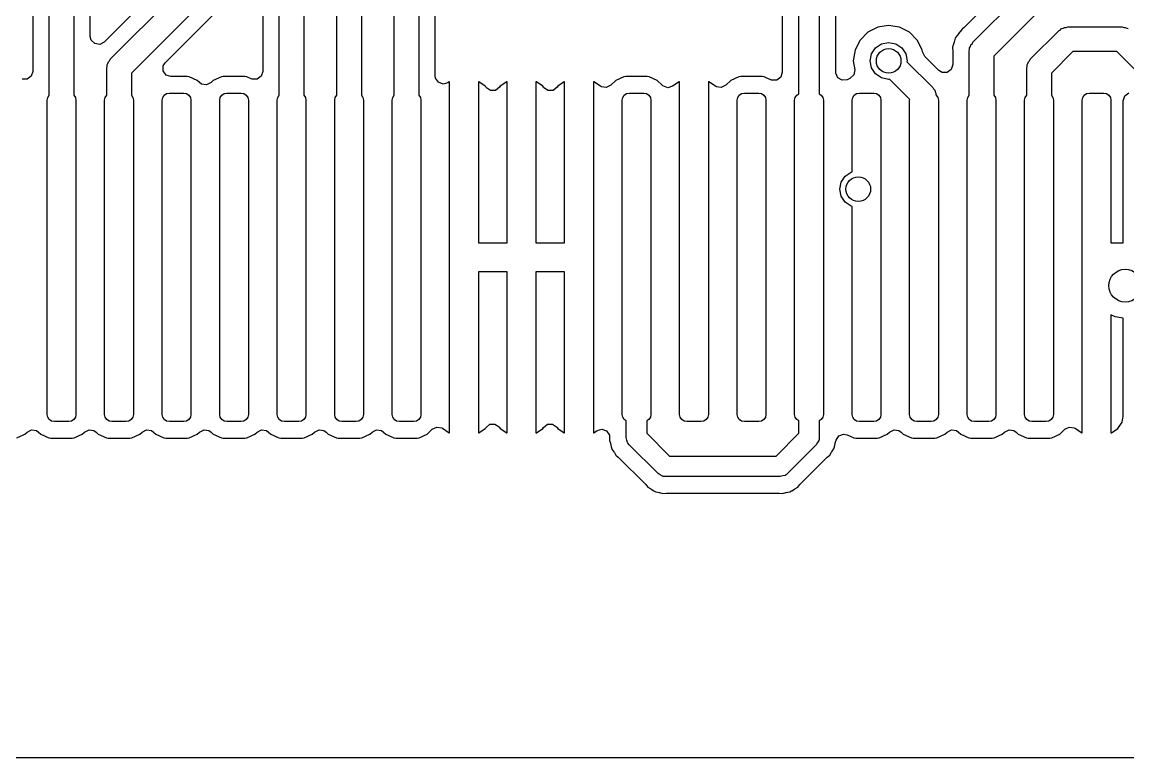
# Model space of a CAD drawing. Extents: x 0 to 2.79, y -2.39 to 0.
# Drawn here: x 1.295 to 1.825, y -2.391 to -2.038 of the extents above; entities that cross this region are included whole.
import ezdxf

# ---------------------------------------------------------------- set-up
doc = ezdxf.new("R2010")
doc.units = 0
doc.header["$MEASUREMENT"] = 0
doc.layers.add('BLACK', color=7, linetype='CONTINUOUS')

msp = doc.modelspace()

# ---------------------------------------------------------------- linework, layer by layer
at = {"layer": 'BLACK', "linetype": 'CONTINUOUS'}
for p, q in [((1.41022, -1.98524), (1.41022, -2.06187)), ((1.41811, -2.07329), (1.41811, -1.98491)), ((1.42992, -1.98736), (1.42992, -2.07329)), ((1.44567, -2.07329), (1.44567, -1.98937)), ((1.45748, -1.99182), (1.45748, -2.07329)), ((1.29998, -1.99363), (1.29998, -2.06187)), ((1.30787, -2.07329), (1.30787, -1.99331)), ((1.31969, -1.99575), (1.31968, -2.07329)), ((1.32758, -2.04507), (1.32758, -2.00064)), ((1.47323, -2.07329), (1.47323, -2.00118)), ((1.48504, -2.00363), (1.48504, -2.07329)), ((1.49293, -2.06404), (1.49293, -2.00851)), ((1.66713, -2.07261), (1.66713, -2.00709)), ((1.67697, -2.00521), (1.67697, -2.07261)), ((1.68486, -2.0623), (1.68486, -2.00585)), ((1.37167, -2.01039), (1.33423, -2.04783)), ((1.33716, -2.05606), (1.38071, -2.01251)), ((1.65923, -2.01039), (1.65923, -2.0623)), ((1.39079, -2.01914), (1.34724, -2.06268)), ((1.77005, -2.01724), (1.74626, -2.04103)), ((1.75055, -2.04791), (1.77586, -2.0226)), ((1.36339, -2.0577), (1.39507, -2.02602)), ((1.78248, -2.03268), (1.76063, -2.05453)), ((1.71021, -2.03988), (1.70497, -2.04071)), ((1.71545, -2.04071), (1.71021, -2.03988)), ((1.328, -2.04684), (1.32758, -2.04507)), ((1.70024, -2.04312), (1.69649, -2.04688)), ((1.70497, -2.04071), (1.70024, -2.04312)), ((1.70497, -2.04071), (1.70497, -2.04071)), ((1.72018, -2.04312), (1.71545, -2.04071)), ((1.71545, -2.04071), (1.71545, -2.04071)), ((1.72393, -2.04688), (1.72018, -2.04312)), ((1.72018, -2.04312), (1.72018, -2.04312)), ((1.74228, -2.04568), (1.74216, -2.04594)), ((1.74242, -2.04542), (1.74228, -2.04568)), ((1.74363, -2.04386), (1.74242, -2.04542)), ((1.74368, -2.0438), (1.74363, -2.04386)), ((1.74416, -2.04313), (1.74368, -2.0438)), ((1.74428, -2.04302), (1.74416, -2.04313)), ((1.74444, -2.04283), (1.74428, -2.04302)), ((1.74525, -2.04179), (1.74444, -2.04283)), ((1.74564, -2.04153), (1.74525, -2.04179)), ((1.74525, -2.04179), (1.74525, -2.04179)), ((1.74626, -2.04103), (1.74564, -2.04153)), ((1.77811, -2.05606), (1.79189, -2.04228)), ((1.79189, -2.04228), (1.79256, -2.04189)), ((1.79256, -2.04189), (1.79311, -2.04134)), ((1.79311, -2.04134), (1.79386, -2.04114)), ((1.79386, -2.04114), (1.79453, -2.04075)), ((1.79453, -2.04075), (1.79531, -2.04075)), ((1.79531, -2.04075), (1.79606, -2.04055)), ((1.79606, -2.04055), (1.8221, -2.04055)), ((1.8221, -2.04055), (1.82285, -2.04075)), ((1.82285, -2.04075), (1.82363, -2.04075)), ((1.82363, -2.04075), (1.8243, -2.04114)), ((1.8243, -2.04114), (1.82505, -2.04134)), ((1.32971, -2.04854), (1.328, -2.04684)), ((1.33209, -2.04892), (1.32971, -2.04854)), ((1.33423, -2.04783), (1.33209, -2.04892)), ((1.69649, -2.04688), (1.69408, -2.0516)), ((1.70203, -2.05346), (1.70395, -2.05058)), ((1.70395, -2.05058), (1.70682, -2.04866)), ((1.70682, -2.04866), (1.71021, -2.04799)), ((1.71021, -2.04799), (1.7136, -2.04866)), ((1.7136, -2.04866), (1.71647, -2.05058)), ((1.71647, -2.05058), (1.71839, -2.05346)), ((1.72634, -2.0516), (1.72393, -2.04688)), ((1.72393, -2.04688), (1.72393, -2.04688)), ((1.74088, -2.05006), (1.74084, -2.05035)), ((1.74084, -2.05035), (1.74092, -2.05233)), ((1.74093, -2.04978), (1.74088, -2.05006)), ((1.74157, -2.04791), (1.74093, -2.04978)), ((1.74159, -2.04783), (1.74157, -2.04791)), ((1.74216, -2.04594), (1.74159, -2.04783)), ((1.74902, -2.05055), (1.74941, -2.04988)), ((1.74902, -2.05133), (1.74902, -2.05055)), ((1.74941, -2.04988), (1.74961, -2.04913)), ((1.74961, -2.04913), (1.75016, -2.04858)), ((1.75016, -2.04858), (1.75055, -2.04791)), ((1.33677, -2.05673), (1.33716, -2.05606)), ((1.69408, -2.0516), (1.69325, -2.05685)), ((1.69408, -2.0516), (1.69408, -2.0516)), ((1.70135, -2.05685), (1.70203, -2.05346)), ((1.71839, -2.05346), (1.71907, -2.05685)), ((1.72649, -2.05256), (1.72634, -2.0516)), ((1.72634, -2.0516), (1.72634, -2.0516)), ((1.72634, -2.0516), (1.72634, -2.0516)), ((1.72759, -2.05471), (1.72649, -2.05256)), ((1.73427, -2.06139), (1.72759, -2.05471)), ((1.74092, -2.05233), (1.74093, -2.05241)), ((1.74093, -2.05241), (1.74093, -2.05864)), ((1.74882, -2.05208), (1.74902, -2.05133)), ((1.74882, -2.07329), (1.74882, -2.05208)), ((1.76063, -2.05453), (1.76063, -2.07329)), ((1.77772, -2.05673), (1.77811, -2.05606)), ((1.79851, -2.05236), (1.78819, -2.06268)), ((1.81965, -2.05236), (1.79851, -2.05236)), ((1.93605, -2.16876), (1.81965, -2.05236)), ((1.33543, -2.06024), (1.33563, -2.05949)), ((1.33543, -2.07329), (1.33543, -2.06024)), ((1.33563, -2.05871), (1.33602, -2.05803)), ((1.33563, -2.05949), (1.33563, -2.05871)), ((1.33602, -2.05803), (1.33622, -2.05728)), ((1.33622, -2.05728), (1.33677, -2.05673)), ((1.36244, -2.05925), (1.36339, -2.0577)), ((1.36244, -2.06166), (1.36244, -2.05925)), ((1.69325, -2.05685), (1.69325, -2.05685)), ((1.69325, -2.05685), (1.69392, -2.06111)), ((1.69392, -2.06111), (1.69355, -2.06349)), ((1.70203, -2.06024), (1.70135, -2.05685)), ((1.70395, -2.06311), (1.70203, -2.06024)), ((1.71907, -2.05685), (1.71898, -2.05727)), ((1.71898, -2.05727), (1.73134, -2.06963)), ((1.73582, -2.06234), (1.73427, -2.06139)), ((1.74018, -2.06093), (1.73823, -2.06234)), ((1.74093, -2.05864), (1.74018, -2.06093)), ((1.77638, -2.06024), (1.77658, -2.05949)), ((1.77638, -2.07329), (1.77638, -2.06024)), ((1.77658, -2.05871), (1.77697, -2.05803)), ((1.77658, -2.05949), (1.77658, -2.05871)), ((1.77697, -2.05803), (1.77717, -2.05728)), ((1.77717, -2.05728), (1.77772, -2.05673)), ((1.29729, -2.06557), (1.29488, -2.06557)), ((1.29924, -2.06416), (1.29729, -2.06557)), ((1.29998, -2.06187), (1.29924, -2.06416)), ((1.34724, -2.06268), (1.34724, -2.07329)), ((1.36386, -2.06361), (1.36244, -2.06166)), ((1.36615, -2.06435), (1.36386, -2.06361)), ((1.37404, -2.06435), (1.36615, -2.06435)), ((1.37498, -2.06446), (1.37404, -2.06435)), ((1.37886, -2.06617), (1.37498, -2.06446)), ((1.37498, -2.06446), (1.37498, -2.06446)), ((1.37498, -2.06446), (1.37498, -2.06446)), ((1.37992, -2.06723), (1.37886, -2.06617)), ((1.38649, -2.06617), (1.38543, -2.06723)), ((1.39037, -2.06446), (1.38649, -2.06617)), ((1.38649, -2.06617), (1.38649, -2.06617)), ((1.38649, -2.06617), (1.38649, -2.06617)), ((1.39132, -2.06435), (1.39037, -2.06446)), ((1.40159, -2.06435), (1.39132, -2.06435)), ((1.39132, -2.06435), (1.39132, -2.06435)), ((1.40254, -2.06446), (1.40159, -2.06435)), ((1.40474, -2.06543), (1.40254, -2.06446)), ((1.40254, -2.06446), (1.40254, -2.06446)), ((1.40511, -2.06557), (1.40474, -2.06543)), ((1.40752, -2.06557), (1.40511, -2.06557)), ((1.40947, -2.06416), (1.40752, -2.06557)), ((1.41022, -2.06187), (1.40947, -2.06416)), ((1.49308, -2.0651), (1.49293, -2.06404)), ((1.49442, -2.0671), (1.49308, -2.0651)), ((1.4996, -2.06688), (1.499, -2.06728)), ((1.4998, -2.06684), (1.4996, -2.06688)), ((1.4996, -2.06688), (1.4996, -2.06688)), ((1.4998, -2.14409), (1.4998, -2.06684)), ((1.51379, -2.06688), (1.51358, -2.06684)), ((1.51358, -2.06684), (1.51358, -2.07569)), ((1.51688, -2.06895), (1.51379, -2.06688)), ((1.51379, -2.06688), (1.51379, -2.06688)), ((1.52716, -2.06688), (1.52407, -2.06895)), ((1.52736, -2.06684), (1.52716, -2.06688)), ((1.52716, -2.06688), (1.52716, -2.06688)), ((1.52736, -2.14409), (1.52736, -2.06684)), ((1.54135, -2.06688), (1.54114, -2.06684)), ((1.54114, -2.06684), (1.54114, -2.07569)), ((1.54444, -2.06895), (1.54135, -2.06688)), ((1.54135, -2.06688), (1.54135, -2.06688)), ((1.55472, -2.06688), (1.55163, -2.06895)), ((1.55492, -2.06684), (1.55472, -2.06688)), ((1.55472, -2.06688), (1.55472, -2.06688)), ((1.55492, -2.14409), (1.55492, -2.06684)), ((1.5689, -2.06688), (1.5687, -2.06684)), ((1.5687, -2.06684), (1.5687, -2.23513)), ((1.57212, -2.06903), (1.5689, -2.06688)), ((1.5689, -2.06688), (1.5689, -2.06688)), ((1.57941, -2.06617), (1.57704, -2.06854)), ((1.58328, -2.06446), (1.57941, -2.06617)), ((1.58423, -2.06435), (1.58328, -2.06446)), ((1.59451, -2.06435), (1.58423, -2.06435)), ((1.58423, -2.06435), (1.58423, -2.06435)), ((1.59546, -2.06446), (1.59451, -2.06435)), ((1.59933, -2.06617), (1.59546, -2.06446)), ((1.59546, -2.06446), (1.59546, -2.06446)), ((1.59546, -2.06446), (1.59546, -2.06446)), ((1.6017, -2.06854), (1.59933, -2.06617)), ((1.60984, -2.06688), (1.60662, -2.06903)), ((1.61004, -2.06684), (1.60984, -2.06688)), ((1.60984, -2.06688), (1.60984, -2.06688)), ((1.61004, -2.07569), (1.61004, -2.06684)), ((1.62402, -2.06688), (1.62382, -2.06684)), ((1.62382, -2.06684), (1.62382, -2.07569)), ((1.62723, -2.06903), (1.62402, -2.06688)), ((1.62402, -2.06688), (1.62402, -2.06688)), ((1.63452, -2.06617), (1.63216, -2.06854)), ((1.6384, -2.06446), (1.63452, -2.06617)), ((1.63935, -2.06435), (1.6384, -2.06446)), ((1.64963, -2.06435), (1.63935, -2.06435)), ((1.63935, -2.06435), (1.63935, -2.06435)), ((1.65057, -2.06446), (1.64963, -2.06435)), ((1.65157, -2.0649), (1.65057, -2.06446)), ((1.65057, -2.06446), (1.65057, -2.06446)), ((1.65057, -2.06446), (1.65057, -2.06446)), ((1.65376, -2.06587), (1.65157, -2.0649)), ((1.65413, -2.06601), (1.65376, -2.06587)), ((1.65654, -2.06601), (1.65413, -2.06601)), ((1.65849, -2.06459), (1.65654, -2.06601)), ((1.65923, -2.0623), (1.65849, -2.06459)), ((1.68488, -2.0627), (1.68486, -2.0623)), ((1.68586, -2.0649), (1.68488, -2.0627)), ((1.68794, -2.06611), (1.68586, -2.0649)), ((1.69033, -2.06587), (1.68794, -2.06611)), ((1.69165, -2.06529), (1.69033, -2.06587)), ((1.69184, -2.06519), (1.69165, -2.06529)), ((1.69355, -2.06349), (1.69184, -2.06519)), ((1.70682, -2.06503), (1.70395, -2.06311)), ((1.71021, -2.0657), (1.70682, -2.06503)), ((1.71063, -2.06562), (1.71021, -2.0657)), ((1.72035, -2.07533), (1.71063, -2.06562)), ((1.73823, -2.06234), (1.73582, -2.06234)), ((1.78819, -2.06268), (1.78819, -2.07329)), ((1.36413, -2.07251), (1.36545, -2.07224)), ((1.36545, -2.07224), (1.37234, -2.07224)), ((1.37234, -2.07224), (1.37366, -2.07251)), ((1.38091, -2.06795), (1.37992, -2.06723)), ((1.38329, -2.06833), (1.38091, -2.06795)), ((1.38543, -2.06723), (1.38329, -2.06833)), ((1.39169, -2.07251), (1.39301, -2.07224)), ((1.39301, -2.07224), (1.3999, -2.07224)), ((1.3999, -2.07224), (1.40122, -2.07251)), ((1.49668, -2.06794), (1.49442, -2.0671)), ((1.499, -2.06728), (1.49668, -2.06794)), ((1.51723, -2.06948), (1.51688, -2.06895)), ((1.51688, -2.06895), (1.51688, -2.06895)), ((1.51741, -2.06972), (1.51723, -2.06948)), ((1.51941, -2.07106), (1.51741, -2.06972)), ((1.52182, -2.07097), (1.51941, -2.07106)), ((1.52371, -2.06948), (1.52182, -2.07097)), ((1.52407, -2.06895), (1.52371, -2.06948)), ((1.52407, -2.06895), (1.52407, -2.06895)), ((1.54479, -2.06948), (1.54444, -2.06895)), ((1.54444, -2.06895), (1.54444, -2.06895)), ((1.54497, -2.06972), (1.54479, -2.06948)), ((1.54697, -2.07106), (1.54497, -2.06972)), ((1.54938, -2.07097), (1.54697, -2.07106)), ((1.55127, -2.06948), (1.54938, -2.07097)), ((1.55162, -2.06895), (1.55127, -2.06948)), ((1.55163, -2.06895), (1.55162, -2.06895)), ((1.57251, -2.06926), (1.57212, -2.06903)), ((1.57489, -2.06964), (1.57251, -2.06926)), ((1.57704, -2.06854), (1.57489, -2.06964)), ((1.58461, -2.07251), (1.58593, -2.07224)), ((1.58593, -2.07224), (1.59281, -2.07224)), ((1.59281, -2.07224), (1.59413, -2.07251)), ((1.60205, -2.06885), (1.6017, -2.06854)), ((1.60431, -2.06968), (1.60205, -2.06885)), ((1.60662, -2.06903), (1.60431, -2.06968)), ((1.62763, -2.06926), (1.62723, -2.06903)), ((1.63001, -2.06964), (1.62763, -2.06926)), ((1.63216, -2.06854), (1.63001, -2.06964)), ((1.63972, -2.07251), (1.64104, -2.07224)), ((1.64104, -2.07224), (1.64793, -2.07224)), ((1.64793, -2.07224), (1.64925, -2.07251)), ((1.69484, -2.07251), (1.69616, -2.07224)), ((1.69616, -2.07224), (1.70305, -2.07224)), ((1.70305, -2.07224), (1.70437, -2.07251)), ((1.73134, -2.06963), (1.73173, -2.0703)), ((1.73173, -2.0703), (1.73228, -2.07085)), ((1.73228, -2.07085), (1.73248, -2.0716)), ((1.73248, -2.0716), (1.73287, -2.07227)), ((1.80508, -2.07251), (1.8064, -2.07224)), ((1.8064, -2.07224), (1.81329, -2.07224)), ((1.81329, -2.07224), (1.81461, -2.07251)), ((1.82338, -2.07363), (1.82533, -2.07221)), ((1.30689, -2.07569), (1.30715, -2.07437)), ((1.30689, -2.22628), (1.30689, -2.07569)), ((1.30715, -2.07437), (1.30787, -2.07329)), ((1.31968, -2.07329), (1.32041, -2.07437)), ((1.32041, -2.07437), (1.32067, -2.07569)), ((1.32067, -2.07569), (1.32067, -2.22628)), ((1.33445, -2.07569), (1.33471, -2.07437)), ((1.33445, -2.22628), (1.33445, -2.07569)), ((1.33471, -2.07437), (1.33543, -2.07329)), ((1.34724, -2.07329), (1.34797, -2.07437)), ((1.34797, -2.07437), (1.34823, -2.07569)), ((1.34823, -2.07569), (1.34823, -2.22628)), ((1.36201, -2.07569), (1.36227, -2.07437)), ((1.36201, -2.22628), (1.36201, -2.07569)), ((1.36227, -2.07437), (1.36302, -2.07325)), ((1.36302, -2.07325), (1.36413, -2.07251)), ((1.37366, -2.07251), (1.37478, -2.07325)), ((1.37478, -2.07325), (1.37553, -2.07437)), ((1.37553, -2.07437), (1.37579, -2.07569)), ((1.37579, -2.07569), (1.37579, -2.22628)), ((1.38957, -2.07569), (1.38983, -2.07437)), ((1.38957, -2.22628), (1.38957, -2.07569)), ((1.38983, -2.07437), (1.39058, -2.07325)), ((1.39058, -2.07325), (1.39169, -2.07251)), ((1.40122, -2.07251), (1.40234, -2.07325)), ((1.40234, -2.07325), (1.40308, -2.07437)), ((1.40308, -2.07437), (1.40335, -2.07569)), ((1.40335, -2.07569), (1.40335, -2.22628)), ((1.41713, -2.07569), (1.41739, -2.07437)), ((1.41713, -2.22628), (1.41713, -2.07569)), ((1.41739, -2.07437), (1.41811, -2.07329)), ((1.42992, -2.07329), (1.43064, -2.07437)), ((1.43064, -2.07437), (1.43091, -2.07569)), ((1.43091, -2.07569), (1.43091, -2.22628)), ((1.44469, -2.07569), (1.44495, -2.07437)), ((1.44469, -2.22628), (1.44469, -2.07569)), ((1.44495, -2.07437), (1.44567, -2.07329)), ((1.45748, -2.07329), (1.4582, -2.07437)), ((1.4582, -2.07437), (1.45846, -2.07569)), ((1.45846, -2.07569), (1.45846, -2.22628)), ((1.47224, -2.07569), (1.47251, -2.07437)), ((1.47224, -2.22628), (1.47224, -2.07569)), ((1.47251, -2.07437), (1.47323, -2.07329)), ((1.48504, -2.07329), (1.48576, -2.07437)), ((1.48576, -2.07437), (1.48602, -2.07569)), ((1.48602, -2.07569), (1.48602, -2.22628)), ((1.51358, -2.07569), (1.51358, -2.07569)), ((1.51358, -2.07569), (1.51358, -2.14409)), ((1.54114, -2.07569), (1.54114, -2.07569)), ((1.54114, -2.07569), (1.54114, -2.14409)), ((1.58248, -2.07569), (1.58274, -2.07437)), ((1.58248, -2.22628), (1.58248, -2.07569)), ((1.58274, -2.07437), (1.58349, -2.07325)), ((1.58349, -2.07325), (1.58461, -2.07251)), ((1.59413, -2.07251), (1.59525, -2.07325)), ((1.59525, -2.07325), (1.596, -2.07437)), ((1.596, -2.07437), (1.59626, -2.07569)), ((1.59626, -2.07569), (1.59626, -2.22628)), ((1.61004, -2.22628), (1.61004, -2.07569)), ((1.62382, -2.07569), (1.62382, -2.22628)), ((1.6376, -2.07569), (1.63786, -2.07437)), ((1.6376, -2.22628), (1.6376, -2.07569)), ((1.63786, -2.07437), (1.63861, -2.07325)), ((1.63861, -2.07325), (1.63972, -2.07251)), ((1.64925, -2.07251), (1.65037, -2.07325)), ((1.65037, -2.07325), (1.65112, -2.07437)), ((1.65112, -2.07437), (1.65138, -2.07569)), ((1.65138, -2.07569), (1.65138, -2.22628)), ((1.66516, -2.07569), (1.66542, -2.07437)), ((1.66516, -2.22628), (1.66516, -2.07569)), ((1.66542, -2.07437), (1.66617, -2.07325)), ((1.66617, -2.07325), (1.66713, -2.07261)), ((1.67697, -2.07261), (1.67793, -2.07325)), ((1.67793, -2.07325), (1.67867, -2.07437)), ((1.67867, -2.07437), (1.67894, -2.07569)), ((1.67894, -2.07569), (1.67894, -2.22628)), ((1.69272, -2.07569), (1.69298, -2.07437)), ((1.69272, -2.11004), (1.69272, -2.07569)), ((1.69298, -2.07437), (1.69373, -2.07325)), ((1.69373, -2.07325), (1.69484, -2.07251)), ((1.70437, -2.07251), (1.70549, -2.07325)), ((1.70549, -2.07325), (1.70623, -2.07437)), ((1.70623, -2.07437), (1.7065, -2.07569)), ((1.7065, -2.07569), (1.7065, -2.22628)), ((1.72028, -2.07569), (1.72035, -2.07533)), ((1.72028, -2.22628), (1.72028, -2.07569)), ((1.73287, -2.07227), (1.73287, -2.07305)), ((1.73287, -2.07305), (1.7329, -2.07315)), ((1.7329, -2.07315), (1.73305, -2.07325)), ((1.73305, -2.07325), (1.73379, -2.07437)), ((1.73379, -2.07437), (1.73406, -2.07569)), ((1.73406, -2.07569), (1.73406, -2.22628)), ((1.74783, -2.07569), (1.7481, -2.07437)), ((1.74783, -2.22628), (1.74783, -2.07569)), ((1.7481, -2.07437), (1.74882, -2.07329)), ((1.76063, -2.07329), (1.76135, -2.07437)), ((1.76135, -2.07437), (1.76161, -2.07569)), ((1.76161, -2.07569), (1.76161, -2.22628)), ((1.77539, -2.07569), (1.77566, -2.07437)), ((1.77539, -2.22628), (1.77539, -2.07569)), ((1.77566, -2.07437), (1.77638, -2.07329)), ((1.78819, -2.07329), (1.78891, -2.07437)), ((1.78891, -2.07437), (1.78917, -2.07569)), ((1.78917, -2.07569), (1.78917, -2.22628)), ((1.80295, -2.07569), (1.80322, -2.07437)), ((1.80295, -2.14799), (1.80295, -2.07569)), ((1.80322, -2.07437), (1.80396, -2.07325)), ((1.80396, -2.07325), (1.80508, -2.07251)), ((1.81461, -2.07251), (1.81572, -2.07325)), ((1.81572, -2.07325), (1.81647, -2.07437)), ((1.81647, -2.07437), (1.81673, -2.07569)), ((1.81673, -2.07569), (1.81673, -2.14409)), ((1.82264, -2.07592), (1.82338, -2.07363)), ((1.82264, -2.14409), (1.82264, -2.07592)), ((1.68747, -2.11492), (1.68939, -2.11205)), ((1.68939, -2.11205), (1.69226, -2.11013)), ((1.69226, -2.11013), (1.69272, -2.11004)), ((1.68679, -2.11831), (1.68747, -2.11492)), ((1.68747, -2.1217), (1.68679, -2.11831)), ((1.68939, -2.12458), (1.68747, -2.1217)), ((1.69226, -2.1265), (1.68939, -2.12458)), ((1.69272, -2.12659), (1.69226, -2.1265)), ((1.69272, -2.22628), (1.69272, -2.12659)), ((1.4998, -2.23513), (1.4998, -2.14409)), ((1.51358, -2.14409), (1.51358, -2.14409)), ((1.51358, -2.14409), (1.52736, -2.14409)), ((1.52736, -2.14409), (1.52736, -2.14409)), ((1.54114, -2.14409), (1.54114, -2.14409)), ((1.54114, -2.14409), (1.55492, -2.14409)), ((1.81673, -2.14409), (1.82264, -2.14409)), ((1.82264, -2.14409), (1.82264, -2.14409)), ((1.80295, -2.23513), (1.80295, -2.14799)), ((1.51358, -2.15787), (1.51358, -2.22628)), ((1.52736, -2.15787), (1.51358, -2.15787)), ((1.51358, -2.15787), (1.51358, -2.15787)), ((1.52736, -2.23513), (1.52736, -2.15787)), ((1.52736, -2.15787), (1.52736, -2.15787)), ((1.55492, -2.15787), (1.54114, -2.15787)), ((1.54114, -2.15787), (1.54114, -2.15787)), ((1.54114, -2.15787), (1.54114, -2.23513)), ((1.55492, -2.23513), (1.55492, -2.15787)), ((1.81876, -2.17954), (1.81673, -2.17851)), ((1.81673, -2.17851), (1.81673, -2.23513)), ((1.82264, -2.18016), (1.81876, -2.17954)), ((1.82264, -2.19606), (1.82264, -2.18016)), ((1.82264, -2.2272), (1.82264, -2.19606)), ((1.30715, -2.2276), (1.30689, -2.22628)), ((1.3079, -2.22872), (1.30715, -2.2276)), ((1.30902, -2.22946), (1.3079, -2.22872)), ((1.31033, -2.22972), (1.30902, -2.22946)), ((1.31722, -2.22972), (1.31033, -2.22972)), ((1.31854, -2.22946), (1.31722, -2.22972)), ((1.31966, -2.22872), (1.31854, -2.22946)), ((1.32041, -2.2276), (1.31966, -2.22872)), ((1.32067, -2.22628), (1.32041, -2.2276)), ((1.33471, -2.2276), (1.33445, -2.22628)), ((1.33546, -2.22872), (1.33471, -2.2276)), ((1.33658, -2.22946), (1.33546, -2.22872)), ((1.33789, -2.22972), (1.33658, -2.22946)), ((1.34478, -2.22972), (1.33789, -2.22972)), ((1.3461, -2.22946), (1.34478, -2.22972)), ((1.34722, -2.22872), (1.3461, -2.22946)), ((1.34797, -2.2276), (1.34722, -2.22872)), ((1.34823, -2.22628), (1.34797, -2.2276)), ((1.36227, -2.2276), (1.36201, -2.22628)), ((1.36302, -2.22872), (1.36227, -2.2276)), ((1.36413, -2.22946), (1.36302, -2.22872)), ((1.36545, -2.22972), (1.36413, -2.22946)), ((1.37234, -2.22972), (1.36545, -2.22972)), ((1.37366, -2.22946), (1.37234, -2.22972)), ((1.37478, -2.22872), (1.37366, -2.22946)), ((1.37553, -2.2276), (1.37478, -2.22872)), ((1.37579, -2.22628), (1.37553, -2.2276)), ((1.38983, -2.2276), (1.38957, -2.22628)), ((1.39058, -2.22872), (1.38983, -2.2276)), ((1.39169, -2.22946), (1.39058, -2.22872)), ((1.39301, -2.22972), (1.39169, -2.22946)), ((1.3999, -2.22972), (1.39301, -2.22972)), ((1.40122, -2.22946), (1.3999, -2.22972)), ((1.40234, -2.22872), (1.40122, -2.22946)), ((1.40308, -2.2276), (1.40234, -2.22872)), ((1.40335, -2.22628), (1.40308, -2.2276)), ((1.41739, -2.2276), (1.41713, -2.22628)), ((1.41813, -2.22872), (1.41739, -2.2276)), ((1.41925, -2.22946), (1.41813, -2.22872)), ((1.42057, -2.22972), (1.41925, -2.22946)), ((1.42746, -2.22972), (1.42057, -2.22972)), ((1.42878, -2.22946), (1.42746, -2.22972)), ((1.4299, -2.22872), (1.42878, -2.22946)), ((1.43064, -2.2276), (1.4299, -2.22872)), ((1.43091, -2.22628), (1.43064, -2.2276)), ((1.44495, -2.2276), (1.44469, -2.22628)), ((1.44569, -2.22872), (1.44495, -2.2276)), ((1.44681, -2.22946), (1.44569, -2.22872)), ((1.44813, -2.22972), (1.44681, -2.22946)), ((1.45502, -2.22972), (1.44813, -2.22972)), ((1.45634, -2.22946), (1.45502, -2.22972)), ((1.45746, -2.22872), (1.45634, -2.22946)), ((1.4582, -2.2276), (1.45746, -2.22872)), ((1.45846, -2.22628), (1.4582, -2.2276)), ((1.47251, -2.2276), (1.47224, -2.22628)), ((1.47325, -2.22872), (1.47251, -2.2276)), ((1.47437, -2.22946), (1.47325, -2.22872)), ((1.47569, -2.22972), (1.47437, -2.22946)), ((1.48258, -2.22972), (1.47569, -2.22972)), ((1.4839, -2.22946), (1.48258, -2.22972)), ((1.48501, -2.22872), (1.4839, -2.22946)), ((1.48576, -2.2276), (1.48501, -2.22872)), ((1.48602, -2.22628), (1.48576, -2.2276)), ((1.51358, -2.22628), (1.51358, -2.22628)), ((1.51358, -2.22628), (1.51358, -2.23513)), ((1.51723, -2.23249), (1.51912, -2.231)), ((1.51912, -2.231), (1.52153, -2.23091)), ((1.52153, -2.23091), (1.52353, -2.23225)), ((1.54479, -2.23249), (1.54668, -2.231)), ((1.54668, -2.231), (1.54909, -2.23091)), ((1.54909, -2.23091), (1.55109, -2.23225)), ((1.58274, -2.2276), (1.58248, -2.22628)), ((1.58349, -2.22872), (1.58274, -2.2276)), ((1.58445, -2.22936), (1.58349, -2.22872)), ((1.58445, -2.2374), (1.58445, -2.22936)), ((1.59525, -2.22872), (1.59429, -2.22936)), ((1.59429, -2.22936), (1.59429, -2.23536)), ((1.596, -2.2276), (1.59525, -2.22872)), ((1.59626, -2.22628), (1.596, -2.2276)), ((1.6103, -2.2276), (1.61004, -2.22628)), ((1.61105, -2.22872), (1.6103, -2.2276)), ((1.61217, -2.22946), (1.61105, -2.22872)), ((1.61348, -2.22972), (1.61217, -2.22946)), ((1.62037, -2.22972), (1.61348, -2.22972)), ((1.62169, -2.22946), (1.62037, -2.22972)), ((1.62281, -2.22872), (1.62169, -2.22946)), ((1.62356, -2.2276), (1.62281, -2.22872)), ((1.62382, -2.22628), (1.62356, -2.2276)), ((1.63786, -2.2276), (1.6376, -2.22628)), ((1.63861, -2.22872), (1.63786, -2.2276)), ((1.63972, -2.22946), (1.63861, -2.22872)), ((1.64104, -2.22972), (1.63972, -2.22946)), ((1.64793, -2.22972), (1.64104, -2.22972)), ((1.64925, -2.22946), (1.64793, -2.22972)), ((1.65037, -2.22872), (1.64925, -2.22946)), ((1.65112, -2.2276), (1.65037, -2.22872)), ((1.65138, -2.22628), (1.65112, -2.2276)), ((1.66542, -2.2276), (1.66516, -2.22628)), ((1.66617, -2.22872), (1.66542, -2.2276)), ((1.66713, -2.22936), (1.66617, -2.22872)), ((1.66713, -2.23536), (1.66713, -2.22936)), ((1.67793, -2.22872), (1.67697, -2.22936)), ((1.67697, -2.22936), (1.67697, -2.2374)), ((1.67867, -2.2276), (1.67793, -2.22872)), ((1.67894, -2.22628), (1.67867, -2.2276)), ((1.69298, -2.2276), (1.69272, -2.22628)), ((1.69373, -2.22872), (1.69298, -2.2276)), ((1.69484, -2.22946), (1.69373, -2.22872)), ((1.69616, -2.22972), (1.69484, -2.22946)), ((1.70305, -2.22972), (1.69616, -2.22972)), ((1.70437, -2.22946), (1.70305, -2.22972)), ((1.70549, -2.22872), (1.70437, -2.22946)), ((1.70623, -2.2276), (1.70549, -2.22872)), ((1.7065, -2.22628), (1.70623, -2.2276)), ((1.72054, -2.2276), (1.72028, -2.22628)), ((1.72128, -2.22872), (1.72054, -2.2276)), ((1.7224, -2.22946), (1.72128, -2.22872)), ((1.72372, -2.22972), (1.7224, -2.22946)), ((1.73061, -2.22972), (1.72372, -2.22972)), ((1.73193, -2.22946), (1.73061, -2.22972)), ((1.73305, -2.22872), (1.73193, -2.22946)), ((1.73379, -2.2276), (1.73305, -2.22872)), ((1.73406, -2.22628), (1.73379, -2.2276)), ((1.7481, -2.2276), (1.74783, -2.22628)), ((1.74884, -2.22872), (1.7481, -2.2276)), ((1.74996, -2.22946), (1.74884, -2.22872)), ((1.75128, -2.22972), (1.74996, -2.22946)), ((1.75817, -2.22972), (1.75128, -2.22972)), ((1.75949, -2.22946), (1.75817, -2.22972)), ((1.76061, -2.22872), (1.75949, -2.22946)), ((1.76135, -2.2276), (1.76061, -2.22872)), ((1.76161, -2.22628), (1.76135, -2.2276)), ((1.77566, -2.2276), (1.77539, -2.22628)), ((1.7764, -2.22872), (1.77566, -2.2276)), ((1.77752, -2.22946), (1.7764, -2.22872)), ((1.77884, -2.22972), (1.77752, -2.22946)), ((1.78573, -2.22972), (1.77884, -2.22972)), ((1.78705, -2.22946), (1.78573, -2.22972)), ((1.78816, -2.22872), (1.78705, -2.22946)), ((1.78891, -2.2276), (1.78816, -2.22872)), ((1.78917, -2.22628), (1.78891, -2.2276)), ((1.82003, -2.23302), (1.8221, -2.22993)), ((1.8221, -2.22993), (1.82264, -2.2272)), ((1.8221, -2.22993), (1.8221, -2.22993)), ((1.82264, -2.2272), (1.82264, -2.2272)), ((1.29231, -2.23751), (1.29618, -2.2358)), ((1.29618, -2.2358), (1.29724, -2.23474)), ((1.29724, -2.23474), (1.29939, -2.23364)), ((1.29939, -2.23364), (1.30177, -2.23402)), ((1.30177, -2.23402), (1.30276, -2.23474)), ((1.30276, -2.23474), (1.30382, -2.2358)), ((1.30382, -2.2358), (1.30769, -2.23751)), ((1.31987, -2.23751), (1.32374, -2.2358)), ((1.32374, -2.2358), (1.3248, -2.23474)), ((1.3248, -2.23474), (1.32695, -2.23364)), ((1.32695, -2.23364), (1.32933, -2.23402)), ((1.32933, -2.23402), (1.33031, -2.23474)), ((1.33031, -2.23474), (1.33137, -2.2358)), ((1.33137, -2.2358), (1.33525, -2.23751)), ((1.34742, -2.23751), (1.3513, -2.2358)), ((1.3513, -2.2358), (1.35236, -2.23474)), ((1.35236, -2.23474), (1.35451, -2.23364)), ((1.35451, -2.23364), (1.35689, -2.23402)), ((1.35689, -2.23402), (1.35787, -2.23474)), ((1.35787, -2.23474), (1.35893, -2.2358)), ((1.35893, -2.2358), (1.36281, -2.23751)), ((1.37498, -2.23751), (1.37886, -2.2358)), ((1.37886, -2.2358), (1.37992, -2.23474)), ((1.37992, -2.23474), (1.38207, -2.23364)), ((1.38207, -2.23364), (1.38445, -2.23402)), ((1.38445, -2.23402), (1.38543, -2.23474)), ((1.38543, -2.23474), (1.38649, -2.2358)), ((1.38649, -2.2358), (1.39037, -2.23751)), ((1.40254, -2.23751), (1.40642, -2.2358)), ((1.40642, -2.2358), (1.40748, -2.23474)), ((1.40748, -2.23474), (1.40963, -2.23364)), ((1.40963, -2.23364), (1.41201, -2.23402)), ((1.41201, -2.23402), (1.41299, -2.23474)), ((1.41299, -2.23474), (1.41405, -2.2358)), ((1.41405, -2.2358), (1.41793, -2.23751)), ((1.4301, -2.23751), (1.43398, -2.2358)), ((1.43398, -2.2358), (1.43504, -2.23474)), ((1.43504, -2.23474), (1.43719, -2.23364)), ((1.43719, -2.23364), (1.43956, -2.23402)), ((1.43956, -2.23402), (1.44055, -2.23474)), ((1.44055, -2.23474), (1.44161, -2.2358)), ((1.44161, -2.2358), (1.44549, -2.23751)), ((1.45766, -2.23751), (1.46154, -2.2358)), ((1.46154, -2.2358), (1.4626, -2.23474)), ((1.4626, -2.23474), (1.46474, -2.23364)), ((1.46474, -2.23364), (1.46712, -2.23402)), ((1.46712, -2.23402), (1.46811, -2.23474)), ((1.46811, -2.23474), (1.46917, -2.2358)), ((1.46917, -2.2358), (1.47305, -2.23751)), ((1.48522, -2.23751), (1.4891, -2.2358)), ((1.4891, -2.2358), (1.49147, -2.23343)), ((1.49147, -2.23343), (1.49361, -2.23233)), ((1.49361, -2.23233), (1.49599, -2.23271)), ((1.49599, -2.23271), (1.49639, -2.23294)), ((1.49639, -2.23294), (1.4996, -2.23509)), ((1.4996, -2.23509), (1.4998, -2.23513)), ((1.51358, -2.23513), (1.51379, -2.23509)), ((1.51379, -2.23509), (1.51688, -2.23302)), ((1.51379, -2.23509), (1.51379, -2.23509)), ((1.51688, -2.23302), (1.51723, -2.23249)), ((1.51688, -2.23302), (1.51688, -2.23302)), ((1.52353, -2.23225), (1.52371, -2.23249)), ((1.52371, -2.23249), (1.52407, -2.23302)), ((1.52407, -2.23302), (1.52407, -2.23302)), ((1.52407, -2.23302), (1.52716, -2.23509)), ((1.52716, -2.23509), (1.52736, -2.23513)), ((1.52736, -2.23513), (1.52736, -2.23513)), ((1.54114, -2.23513), (1.54135, -2.23509)), ((1.54135, -2.23509), (1.54444, -2.23302)), ((1.54135, -2.23509), (1.54135, -2.23509)), ((1.54444, -2.23302), (1.54479, -2.23249)), ((1.54444, -2.23302), (1.54444, -2.23302)), ((1.55109, -2.23225), (1.55127, -2.23249)), ((1.55127, -2.23249), (1.55162, -2.23302)), ((1.55162, -2.23302), (1.55162, -2.23302)), ((1.55162, -2.23302), (1.55472, -2.23509)), ((1.55472, -2.23509), (1.55492, -2.23513)), ((1.5687, -2.23513), (1.5689, -2.23509)), ((1.5689, -2.23509), (1.57044, -2.23406)), ((1.5689, -2.23509), (1.5689, -2.23509)), ((1.57044, -2.23406), (1.57276, -2.23341)), ((1.57276, -2.23341), (1.57502, -2.23424)), ((1.57502, -2.23424), (1.57635, -2.23625)), ((1.57635, -2.23625), (1.57648, -2.23764)), ((1.59429, -2.23536), (1.60519, -2.24626)), ((1.65623, -2.24626), (1.66713, -2.23536)), ((1.68629, -2.23663), (1.68854, -2.23577)), ((1.68854, -2.23577), (1.69032, -2.23609)), ((1.69032, -2.23609), (1.69352, -2.23751)), ((1.70569, -2.23751), (1.70957, -2.2358)), ((1.70957, -2.2358), (1.71063, -2.23474)), ((1.71063, -2.23474), (1.71278, -2.23364)), ((1.71278, -2.23364), (1.71516, -2.23402)), ((1.71516, -2.23402), (1.71614, -2.23474)), ((1.71614, -2.23474), (1.7172, -2.2358)), ((1.7172, -2.2358), (1.72108, -2.23751)), ((1.73325, -2.23751), (1.73713, -2.2358)), ((1.73713, -2.2358), (1.73819, -2.23474)), ((1.73819, -2.23474), (1.74034, -2.23364)), ((1.74034, -2.23364), (1.74271, -2.23402)), ((1.74271, -2.23402), (1.7437, -2.23474)), ((1.7437, -2.23474), (1.74476, -2.2358)), ((1.74476, -2.2358), (1.74864, -2.23751)), ((1.76081, -2.23751), (1.76469, -2.2358)), ((1.76469, -2.2358), (1.76575, -2.23474)), ((1.76575, -2.23474), (1.76789, -2.23364)), ((1.76789, -2.23364), (1.77027, -2.23402)), ((1.77027, -2.23402), (1.77126, -2.23474)), ((1.77126, -2.23474), (1.77232, -2.2358)), ((1.77232, -2.2358), (1.7762, -2.23751)), ((1.78837, -2.23751), (1.79225, -2.2358)), ((1.79225, -2.2358), (1.79462, -2.23343)), ((1.79462, -2.23343), (1.79676, -2.23233)), ((1.79676, -2.23233), (1.79914, -2.23271)), ((1.79914, -2.23271), (1.79954, -2.23294)), ((1.79954, -2.23294), (1.80275, -2.23509)), ((1.80275, -2.23509), (1.80295, -2.23513)), ((1.80295, -2.23513), (1.80295, -2.23513)), ((1.81673, -2.23513), (1.81694, -2.23509)), ((1.81694, -2.23509), (1.82003, -2.23302)), ((1.81694, -2.23509), (1.81694, -2.23509)), ((1.82003, -2.23302), (1.82003, -2.23302)), ((1.30769, -2.23751), (1.30864, -2.23762)), ((1.30864, -2.23762), (1.31892, -2.23762)), ((1.31892, -2.23762), (1.31987, -2.23751)), ((1.33525, -2.23751), (1.3362, -2.23762)), ((1.3362, -2.23762), (1.34648, -2.23762)), ((1.34648, -2.23762), (1.34742, -2.23751)), ((1.36281, -2.23751), (1.36376, -2.23762)), ((1.36376, -2.23762), (1.37404, -2.23762)), ((1.37404, -2.23762), (1.37498, -2.23751)), ((1.39037, -2.23751), (1.39132, -2.23762)), ((1.39132, -2.23762), (1.40159, -2.23762)), ((1.40159, -2.23762), (1.40254, -2.23751)), ((1.41793, -2.23751), (1.41888, -2.23762)), ((1.41888, -2.23762), (1.42915, -2.23762)), ((1.42915, -2.23762), (1.4301, -2.23751)), ((1.44549, -2.23751), (1.44644, -2.23762)), ((1.44644, -2.23762), (1.45671, -2.23762)), ((1.45671, -2.23762), (1.45766, -2.23751)), ((1.47305, -2.23751), (1.474, -2.23762)), ((1.474, -2.23762), (1.48427, -2.23762)), ((1.48427, -2.23762), (1.48522, -2.23751)), ((1.57648, -2.23764), (1.57641, -2.23854)), ((1.57641, -2.23854), (1.57641, -2.23854)), ((1.57641, -2.23854), (1.57641, -2.23854)), ((1.57641, -2.23854), (1.57648, -2.23881)), ((1.57648, -2.23881), (1.57682, -2.2401)), ((1.57682, -2.2401), (1.57686, -2.24026)), ((1.57686, -2.24026), (1.57714, -2.24185)), ((1.58479, -2.23857), (1.58445, -2.2374)), ((1.58505, -2.23976), (1.58479, -2.23857)), ((1.5852, -2.23996), (1.58505, -2.23976)), ((1.58523, -2.24006), (1.5852, -2.23996)), ((1.58536, -2.24018), (1.58523, -2.24006)), ((1.58589, -2.24088), (1.58536, -2.24018)), ((1.59967, -2.25466), (1.58589, -2.24088)), ((1.67553, -2.24088), (1.66175, -2.25466)), ((1.67611, -2.23981), (1.67553, -2.24088)), ((1.67677, -2.23879), (1.67611, -2.23981)), ((1.6768, -2.23854), (1.67677, -2.23879)), ((1.67686, -2.23845), (1.6768, -2.23854)), ((1.67697, -2.2374), (1.67684, -2.23827)), ((1.67684, -2.23827), (1.67686, -2.23845)), ((1.68428, -2.24185), (1.68456, -2.24026)), ((1.68456, -2.24026), (1.68459, -2.2401)), ((1.68459, -2.2401), (1.68463, -2.23996)), ((1.68463, -2.23996), (1.68498, -2.23865)), ((1.68498, -2.23865), (1.68629, -2.23663)), ((1.69352, -2.23751), (1.69447, -2.23762)), ((1.69447, -2.23762), (1.70474, -2.23762)), ((1.70474, -2.23762), (1.70569, -2.23751)), ((1.72108, -2.23751), (1.72203, -2.23762)), ((1.72203, -2.23762), (1.7323, -2.23762)), ((1.7323, -2.23762), (1.73325, -2.23751)), ((1.74864, -2.23751), (1.74959, -2.23762)), ((1.74959, -2.23762), (1.75986, -2.23762)), ((1.75986, -2.23762), (1.76081, -2.23751)), ((1.7762, -2.23751), (1.77715, -2.23762)), ((1.77715, -2.23762), (1.78742, -2.23762)), ((1.78742, -2.23762), (1.78837, -2.23751)), ((1.57714, -2.24185), (1.57717, -2.2419)), ((1.57717, -2.2419), (1.57756, -2.24284)), ((1.57756, -2.24284), (1.57758, -2.2429)), ((1.57758, -2.2429), (1.57758, -2.2429)), ((1.57758, -2.2429), (1.57758, -2.2429)), ((1.57758, -2.2429), (1.5785, -2.24422)), ((1.5785, -2.24422), (1.5785, -2.24422)), ((1.5785, -2.24422), (1.57859, -2.24437)), ((1.57859, -2.24437), (1.57874, -2.24461)), ((1.57874, -2.24461), (1.5794, -2.24577)), ((1.5794, -2.24577), (1.58064, -2.2468)), ((1.58064, -2.2468), (1.58076, -2.24692)), ((1.58076, -2.24692), (1.59363, -2.25979)), ((1.60519, -2.24626), (1.65623, -2.24626)), ((1.66778, -2.25979), (1.68065, -2.24692)), ((1.68065, -2.24692), (1.68078, -2.2468)), ((1.68078, -2.2468), (1.68202, -2.24577)), ((1.68202, -2.24577), (1.68282, -2.24437)), ((1.68282, -2.24437), (1.68291, -2.24422)), ((1.68291, -2.24422), (1.68384, -2.2429)), ((1.68384, -2.2429), (1.68386, -2.24284)), ((1.68386, -2.24284), (1.68425, -2.2419)), ((1.68425, -2.2419), (1.68428, -2.24185)), ((1.60074, -2.25524), (1.59967, -2.25466)), ((1.60176, -2.2559), (1.60074, -2.25524)), ((1.60201, -2.25594), (1.60176, -2.2559)), ((1.6021, -2.25599), (1.60201, -2.25594)), ((1.60228, -2.25598), (1.6021, -2.25599)), ((1.60315, -2.2561), (1.60228, -2.25598)), ((1.65827, -2.2561), (1.60315, -2.2561)), ((1.65944, -2.25576), (1.65827, -2.2561)), ((1.66063, -2.2555), (1.65944, -2.25576)), ((1.66083, -2.25535), (1.66063, -2.2555)), ((1.66093, -2.25532), (1.66083, -2.25535)), ((1.66104, -2.25519), (1.66093, -2.25532)), ((1.66175, -2.25466), (1.66104, -2.25519)), ((1.59363, -2.25979), (1.59375, -2.25991)), ((1.59375, -2.25991), (1.59479, -2.26115)), ((1.59479, -2.26115), (1.59479, -2.26115)), ((1.59479, -2.26115), (1.59618, -2.26196)), ((1.59618, -2.26196), (1.59633, -2.26205)), ((1.59633, -2.26205), (1.59765, -2.26297)), ((1.59765, -2.26297), (1.59765, -2.26297)), ((1.59765, -2.26297), (1.59765, -2.26297)), ((1.59765, -2.26297), (1.59771, -2.26299)), ((1.59771, -2.26299), (1.59865, -2.26338)), ((1.66277, -2.26338), (1.66371, -2.26299)), ((1.66371, -2.26299), (1.66372, -2.26299)), ((1.66372, -2.26299), (1.66377, -2.26297)), ((1.66377, -2.26297), (1.66509, -2.26205)), ((1.66509, -2.26205), (1.66523, -2.26196)), ((1.66523, -2.26196), (1.66663, -2.26115)), ((1.66663, -2.26115), (1.66767, -2.25991)), ((1.66767, -2.25991), (1.66778, -2.25979)), ((1.59865, -2.26338), (1.59867, -2.26339)), ((1.59867, -2.26339), (1.5987, -2.26341)), ((1.5987, -2.26341), (1.60029, -2.26369)), ((1.60029, -2.26369), (1.60045, -2.26373)), ((1.60045, -2.26373), (1.60202, -2.26414)), ((1.60202, -2.26414), (1.60363, -2.264)), ((1.60363, -2.264), (1.60379, -2.264)), ((1.60379, -2.264), (1.65762, -2.264)), ((1.65762, -2.264), (1.65779, -2.264)), ((1.65779, -2.264), (1.6594, -2.26414)), ((1.6594, -2.26414), (1.66096, -2.26373)), ((1.66096, -2.26373), (1.66113, -2.26369)), ((1.66113, -2.26369), (1.66272, -2.26341)), ((1.66272, -2.26341), (1.66277, -2.26338)), ((1.66272, -2.26341), (1.66272, -2.26341)), ((2.78703, -2.39093), (0.005098, -2.39093))]:
    msp.add_line(p, q, dxfattribs=at)
at = {"layer": 'BLACK'}
for centre, radius in [((1.71021, -2.05685), 0.005906), ((1.69565, -2.11831), 0.005906), ((1.82362, -2.16457), 0.007874)]:
    msp.add_circle(centre, radius, dxfattribs=at)

doc.saveas('drawing.dxf')
